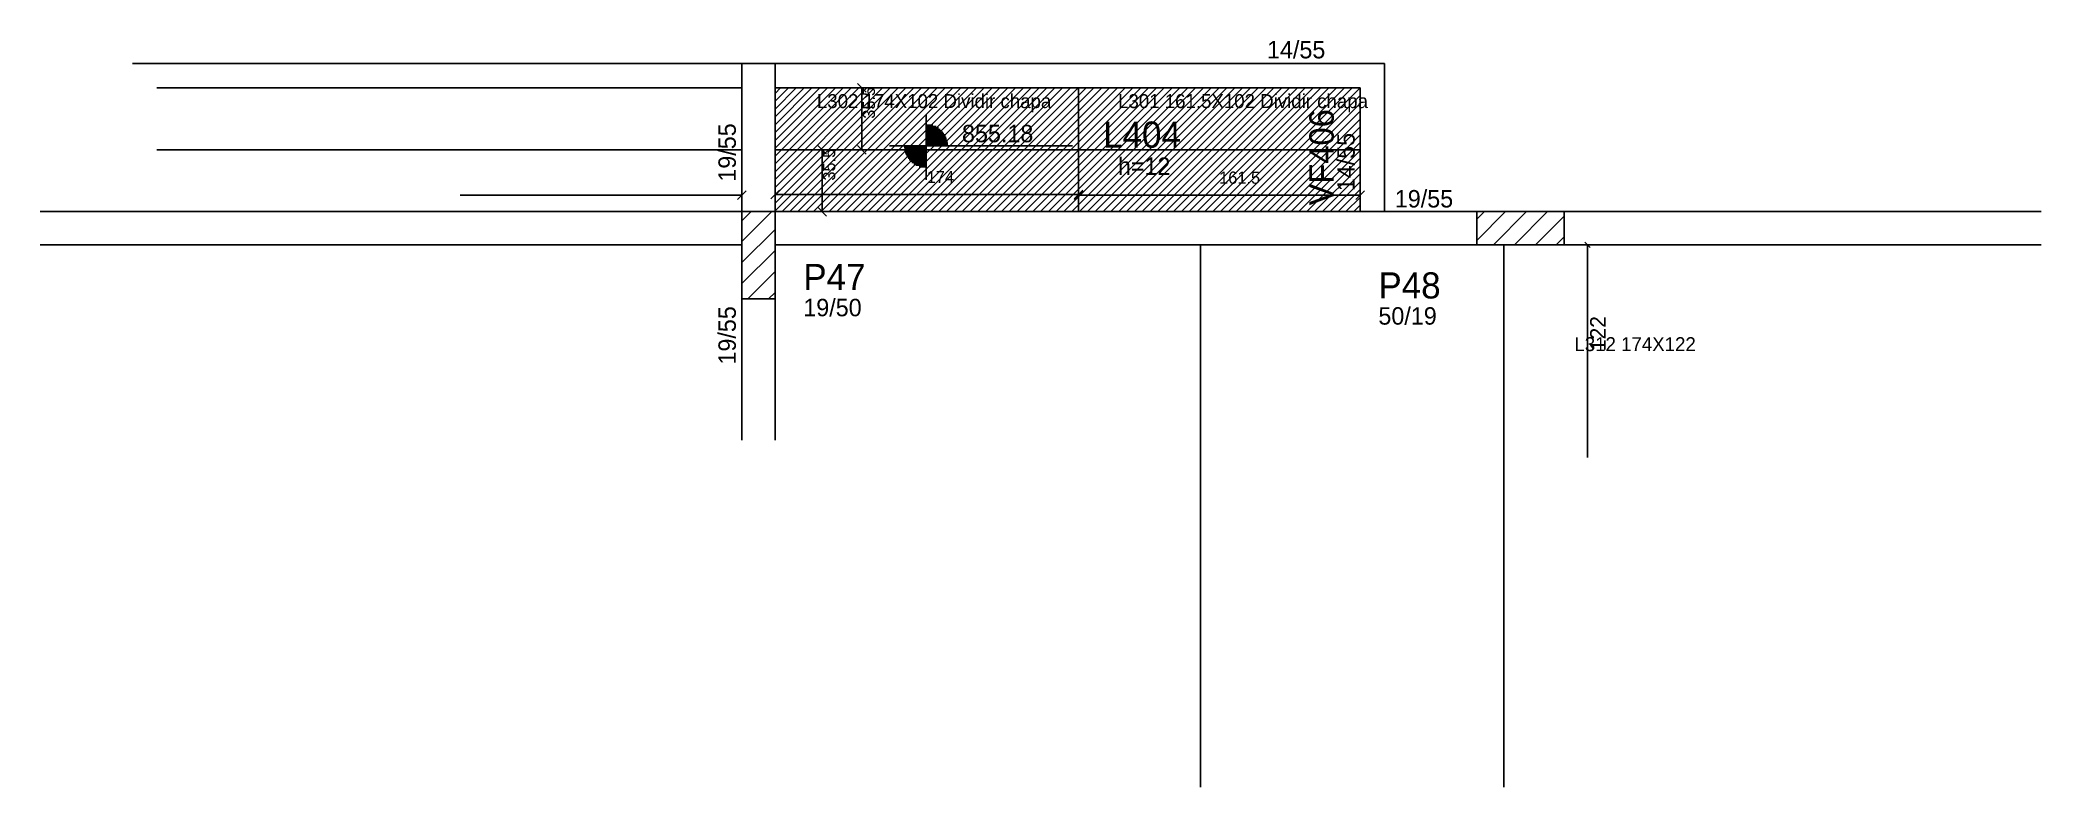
# Model space of a CAD drawing. Header units: metres. Extents: x 4631 to 5778, y 2203 to 2632.
import ezdxf

# ---------------------------------------------------------------- set-up
doc = ezdxf.new("R2010")
doc.units = ezdxf.units.M
for name, color, linetype in [('3', 7, 'Continuous'), ('4', 7, 'Continuous'), ('7', 7, 'Continuous'), ('AUX00', 7, 'Continuous'), ('Painéis', 7, 'Continuous'), ('REAPROVEITAMENTO', 7, 'Continuous')]:
    doc.layers.add(name, color=color, linetype=linetype)

msp = doc.modelspace()

# ---------------------------------------------------------------- hatches: boundary and pattern name
at = {"layer": 'REAPROVEITAMENTO'}
h = msp.add_hatch(dxfattribs=at)
h.set_pattern_fill('ANSI31')
h.paths.add_polyline_path([(5388, 2533.1), (5388, 2604.1), (5052.5, 2604.1), (5052.5, 2533.1), (5388, 2533.1)])

# ---------------------------------------------------------------- linework, layer by layer
at = {"layer": '3', "color": 3, "lineweight": 25}
for p, q in [((5033.5, 2618.1), (4684, 2618.1)), ((5052.5, 2618.1), (5402, 2618.1)), ((5402, 2618.1), (5402, 2533.1)), ((5033.5, 2604.1), (4698, 2604.1)), ((5052.5, 2604.1), (5388, 2604.1)), ((5388, 2604.1), (5388, 2533.1)), ((5139.1, 2583.3), (5139.1, 2588.8)), ((5139.1, 2583.3), (5139.1, 2558.3)), ((5139.1, 2582.7), (5142.9, 2582.7)), ((5139.1, 2581.9), (5144.8, 2581.9)), ((5126.6, 2570.8), (5118.2, 2570.8)), ((5126.6, 2570.8), (5151.6, 2570.8)), ((5139.1, 2581.1), (5146.2, 2581.1)), ((5139.1, 2580.3), (5147.2, 2580.3)), ((5139.1, 2579.5), (5148, 2579.5)), ((5139.1, 2578.7), (5148.7, 2578.7)), ((5139.1, 2577.9), (5149.3, 2577.9)), ((5139.1, 2577.2), (5149.9, 2577.2)), ((5139.1, 2576.4), (5150.3, 2576.4)), ((5139.1, 2575.6), (5150.6, 2575.6)), ((5139.1, 2574.8), (5150.9, 2574.8)), ((5139.1, 2574), (5151.2, 2574)), ((5139.1, 2573.2), (5151.4, 2573.2)), ((5139.1, 2572.4), (5151.5, 2572.4)), ((5139.1, 2571.6), (5151.6, 2571.6)), ((5151.6, 2570.8), (5223, 2570.8)), ((5139.1, 2570), (5126.6, 2570)), ((5139.1, 2569.2), (5126.7, 2569.2)), ((5139.1, 2568.4), (5126.8, 2568.4)), ((5139.1, 2567.6), (5127, 2567.6)), ((5139.1, 2566.8), (5127.2, 2566.8)), ((5139.1, 2566.1), (5127.5, 2566.1)), ((5139.1, 2565.3), (5127.9, 2565.3)), ((5139.1, 2564.5), (5128.3, 2564.5)), ((5139.1, 2563.7), (5128.8, 2563.7)), ((5139.1, 2562.9), (5129.4, 2562.9)), ((5139.1, 2562.1), (5130.1, 2562.1)), ((5139.1, 2561.3), (5131, 2561.3)), ((5139.1, 2560.5), (5132, 2560.5)), ((5139.1, 2559.7), (5133.3, 2559.7)), ((5139.1, 2558.9), (5135.2, 2558.9)), ((5139.1, 2558.3), (5139.1, 2551.4)), ((5033.5, 2515.9), (5050.7, 2533.1)), ((5033.5, 2527.9), (5038.7, 2533.1)), ((5455, 2516.6), (5471.4, 2533.1)), ((5455, 2528.7), (5459.4, 2533.1)), ((5464.5, 2514.1), (5483.5, 2533.1)), ((5476.5, 2514.1), (5495.5, 2533.1)), ((5488.5, 2514.1), (5505, 2530.6)), ((5033.5, 2503.9), (5052.5, 2522.9)), ((5500.5, 2514.1), (5505, 2518.6)), ((5033.5, 2491.8), (5052.5, 2510.8)), ((5036.8, 2483.1), (5052.5, 2498.8)), ((5048.8, 2483.1), (5052.5, 2486.8))]:
    msp.add_line(p, q, dxfattribs=at)
for points in [[(5033.5, 2618.1), (5033.5, 2533.1)], [(5033.5, 2618.1), (5052.5, 2618.1)], [(5052.5, 2533.1), (5052.5, 2618.1)], [(5033.5, 2533.1), (4631, 2533.1)], [(5455, 2533.1), (5052.5, 2533.1)], [(5778.5, 2533.1), (5505, 2533.1)], [(4631, 2514.1), (5033.5, 2514.1)], [(5052.5, 2514.1), (5455, 2514.1)], [(5505, 2514.1), (5778.5, 2514.1)], [(5033.5, 2483.1), (5033.5, 2402.1)], [(5052.5, 2402.1), (5052.5, 2483.1)]]:
    msp.add_lwpolyline(points, dxfattribs=at)
at = {"layer": '7', "color": 7, "lineweight": 25}
for points in [[(5033.5, 2483.1), (5052.5, 2483.1), (5052.5, 2533.1), (5033.5, 2533.1), (5033.5, 2483.1)], [(5455, 2514.1), (5505, 2514.1), (5505, 2533.1), (5455, 2533.1), (5455, 2514.1)]]:
    msp.add_lwpolyline(points, dxfattribs=at)
at = {"layer": 'Painéis', "color": 4, "lineweight": 25}
for p, q in [((5082.5, 2604.1), (5105.3, 2604.1)), ((5102.3, 2568.6), (5102.3, 2604.1)), ((5080.2, 2568.6), (5076.5, 2568.6)), ((5079.5, 2533.1), (5079.5, 2568.6)), ((5082.5, 2568.6), (5105.3, 2568.6)), ((4872, 2542.6), (5033.5, 2542.6)), ((5033.5, 2538.5), (5033.5, 2545.6)), ((5052.5, 2538.5), (5052.5, 2546)), ((5052.5, 2543), (5226.5, 2543)), ((5226.5, 2538.5), (5226.5, 2546)), ((5226.5, 2538.5), (5226.5, 2545.6)), ((5226.5, 2542.6), (5388, 2542.6)), ((5388, 2538.5), (5388, 2545.6)), ((5080.2, 2533.1), (5076.5, 2533.1)), ((5518.4, 2514.1), (5518.4, 2392.1))]:
    msp.add_line(p, q, dxfattribs=at)
at = {"layer": 'Painéis', "color": 200, "lineweight": 25}
for p, q in [((5226.5, 2604.1), (5226.5, 2533.1)), ((4698, 2568.6), (5033.5, 2568.6)), ((5052.5, 2568.6), (5388, 2568.6)), ((5296.5, 2203.1), (5296.5, 2514.1)), ((5470.5, 2203.1), (5470.5, 2514.1))]:
    msp.add_line(p, q, dxfattribs=at)
at = {"layer": 'Painéis', "color": 0, "lineweight": 25}
msp.add_line((5519.9, 2512.6), (5516.9, 2515.6), dxfattribs=at)
for points in [[(5104.8, 2601.6), (5099.8, 2606.6)], [(5082, 2566.1), (5077, 2571.1)], [(5099.8, 2571.1), (5104.8, 2566.1)], [(5031, 2540.1), (5036, 2545.1)], [(5055, 2545.5), (5050, 2540.5)], [(5224, 2540.5), (5229, 2545.5)], [(5229, 2545.1), (5224, 2540.1)], [(5385.5, 2540.1), (5390.5, 2545.1)], [(5077, 2535.6), (5082, 2530.6)]]:
    msp.add_lwpolyline(points, dxfattribs=at)

# ---------------------------------------------------------------- texts
at = {"layer": '3', "color": 3, "lineweight": 25}
for s, p in [('14/55', (5334.6, 2621)), ('855.18', (5159.7, 2572.9)), ('h=12', (5249.1, 2554.2)), ('19/55', (5407.9, 2535.5)), ('19/50', (5068.7, 2473.1)), ('50/19', (5398.5, 2468.3))]:
    msp.add_text(s, height=10, dxfattribs=at).set_placement(p)
for s, p in [('19/55', (5030, 2550.3)), ('14/55', (5384.9, 2544.8)), ('19/55', (5030, 2445.4))]:
    msp.add_text(s, height=10, rotation=90, dxfattribs=at).set_placement(p)
at = {"layer": '4', "color": 4, "lineweight": 25}
for s, p in [('L404', (5240.6, 2569.8)), ('P47', (5068.7, 2488.1)), ('P48', (5398.5, 2483.3))]:
    msp.add_text(s, height=15, dxfattribs=at).set_placement(p)
msp.add_text('VF406', height=14, rotation=90, dxfattribs=at).set_placement((5372.9, 2536.7))
at = {"layer": 'AUX00', "color": 7, "lineweight": 25}
for s, p in [('L302^J174X102^JDividir chapa', (5076.5, 2592.5)), ('L301^J161.5X102^JDividir chapa', (5249.2, 2592.5)), ('L312^J174X122', (5510.9, 2453.1))]:
    msp.add_text(s, height=8, dxfattribs=at).set_placement(p)
at = {"layer": 'Painéis', "color": 1, "lineweight": 25}
for p in [(5109.8, 2586.4), (5087, 2550.9)]:
    msp.add_text('35.5', height=7, rotation=90, dxfattribs=at).set_placement(p)
for s, p in [('174', (5139.5, 2549.5)), ('161.5', (5307.2, 2549.1))]:
    msp.add_text(s, height=7, dxfattribs=at).set_placement(p)
at = {"layer": 'Painéis', "color": 240, "lineweight": 25}
msp.add_text('122', height=9, rotation=90, dxfattribs=at).set_placement((5528.9, 2453.1))

doc.saveas('drawing.dxf')
